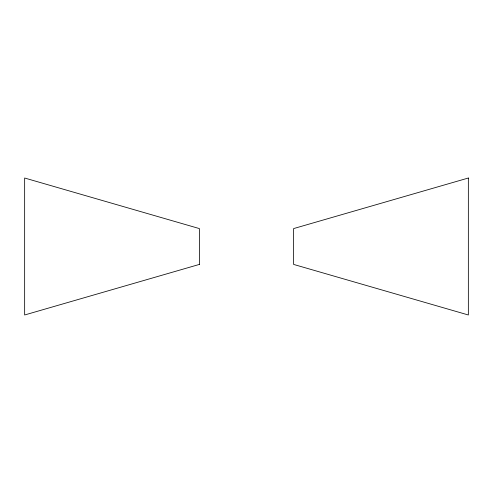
<?xml version="1.0" encoding="UTF-8"?>
<svg xmlns="http://www.w3.org/2000/svg" width="493" height="493" viewBox="0 0 493 493"><rect width="100%" height="100%" fill="white"/><g stroke="black" fill="none" stroke-linecap="round" stroke-linejoin="round"><path stroke-width="0.74" d="M468.35 178.016L293.581 228.592L293.581 264.408L468.35 314.984L468.35 178.016M199.418 264.408L24.65 314.984L24.65 178.016L199.418 228.592L199.418 264.408"/></g></svg>
